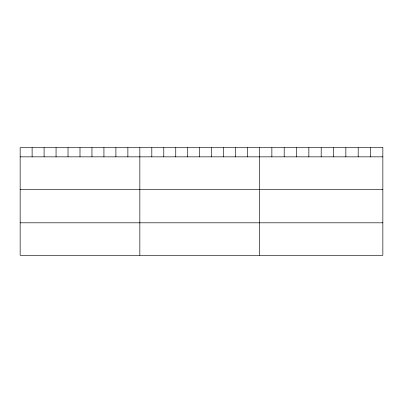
<?xml version="1.0" encoding="UTF-8"?>
<svg xmlns="http://www.w3.org/2000/svg" width="403" height="403" viewBox="0 0 403 403"><rect width="100%" height="100%" fill="white"/><g stroke="black" fill="none" stroke-linecap="round" stroke-linejoin="round"><path stroke-width="0.6" d="M20.15 156.848L382.85 156.848M20.15 189.334L382.85 189.334M20.15 222.809L382.85 222.809M370.518 147.705L370.518 156.848M358.186 147.705L358.186 156.848M345.855 147.705L345.855 156.848M333.523 147.705L333.523 156.848M321.191 147.705L321.191 156.848M308.859 147.705L308.859 156.848M296.527 147.705L296.527 156.848M284.196 147.705L284.196 156.848M271.864 147.705L271.864 156.848M259.532 147.705L259.532 255.295M247.563 147.705L247.563 156.848M235.594 147.705L235.594 156.848M223.625 147.705L223.625 156.848M211.656 147.705L211.656 156.848M199.686 147.705L199.686 156.848M187.717 147.705L187.717 156.848M175.748 147.705L175.748 156.848M163.779 147.705L163.779 156.848M151.81 147.705L151.81 156.848M139.841 147.705L139.841 255.295M127.872 147.705L127.872 156.848M115.903 147.705L115.903 156.848M103.934 147.705L103.934 156.848M91.965 147.705L91.965 156.848M79.996 147.705L79.996 156.848M68.026 147.705L68.026 156.848M56.057 147.705L56.057 156.848M44.088 147.705L44.088 156.848M32.119 147.705L32.119 156.848M382.85 147.705L20.15 147.705L20.15 255.295L382.85 255.295L382.85 147.705"/></g></svg>
